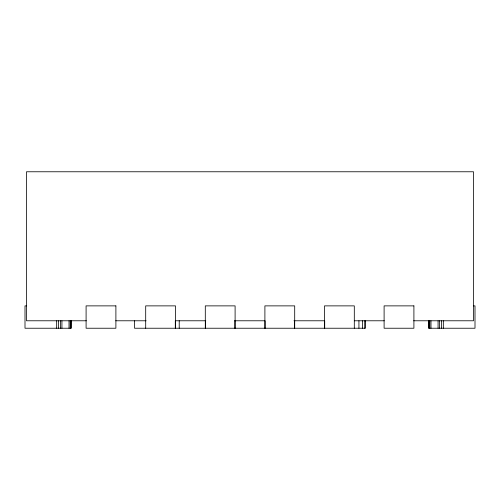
<?xml version="1.0" encoding="UTF-8"?>
<svg xmlns="http://www.w3.org/2000/svg" width="500" height="500" viewBox="0 0 500 500"><rect width="100%" height="100%" fill="white"/><g stroke="black" fill="none" stroke-linecap="round" stroke-linejoin="round"><path stroke-width="0.75" d="M26.488 305.875L25 305.875L25 328.231L71.194 328.231L71.194 320.781M473.512 305.875L475 305.875L475 328.231L428.806 328.231L428.806 320.781M86.344 320.781L26.488 320.781L26.488 171.769L473.512 171.769L473.512 320.781L413.656 320.781M115.706 320.781L146.081 320.781M205.756 320.781L175.306 320.781L175.306 328.231M234.638 320.781L265.094 320.781L265.094 328.231M293.956 320.781L324.694 320.781L324.694 328.231M354.306 320.781L384.294 320.781M443.331 320.781L443.331 328.231M441.406 320.781L441.406 328.231M439.606 320.781L439.606 328.231M438.069 320.781L438.069 328.231M430.988 320.781L430.988 328.231M429.806 320.781L429.806 328.231M429.062 320.781L429.062 328.231M429 320.781L429 328.231M365.481 320.781L365.481 328.231L134.519 328.231L134.519 320.781M364.719 320.781L364.719 328.231M362.488 320.781L362.488 328.231M358.931 320.781L358.931 328.231M354.306 328.231L354.306 305.875L324.506 305.875L324.506 328.231M294.7 328.231L294.7 305.875L264.9 305.875L264.9 328.231M294.513 320.781L294.513 328.231M235.1 328.231L235.1 305.875L205.3 305.875L205.3 328.231M234.906 320.781L234.906 328.231M205.487 320.781L205.487 328.231M179.219 320.781L179.219 328.231M175.494 328.231L175.494 305.875L145.694 305.875L145.694 328.231M71 320.781L70.938 328.231M70.194 320.781L70.194 328.231M69.013 320.781L69.013 328.231M61.931 320.781L61.931 328.231M60.394 320.781L60.394 328.231M58.594 320.781L58.594 328.231M56.669 320.781L56.669 328.231M115.894 305.875L86.094 305.875L86.094 328.231L115.894 328.231L115.894 305.875M413.906 305.875L384.106 305.875L384.106 328.231L413.906 328.231L413.906 305.875"/></g></svg>
